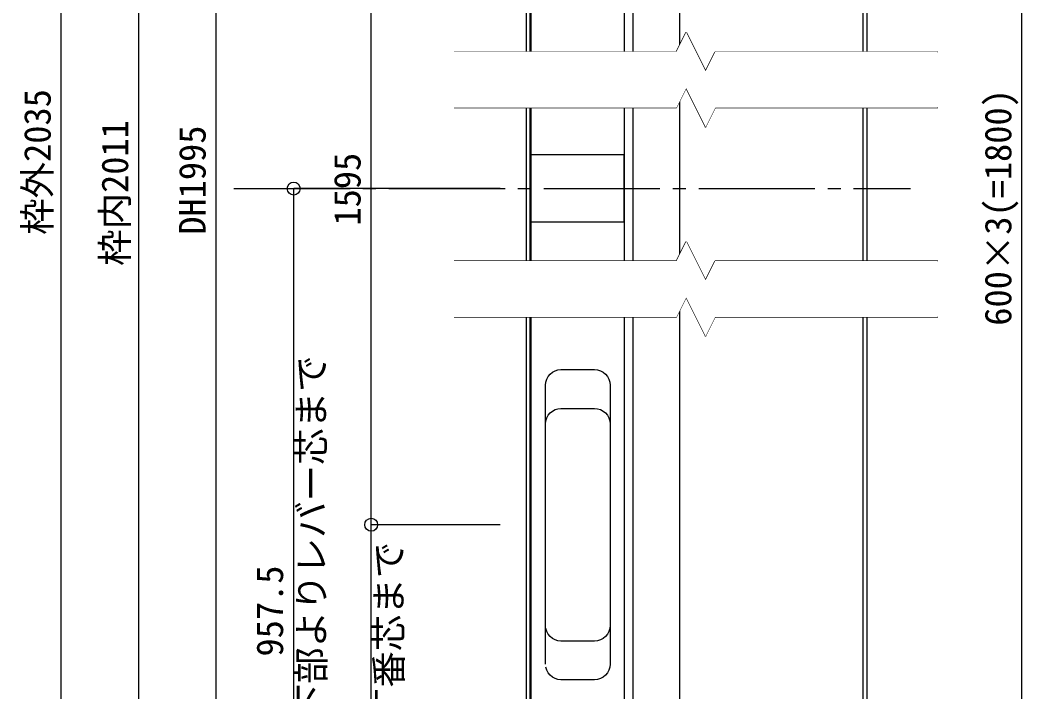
# Model space of a CAD drawing. Units: millimetres, scale not verified. Extents: x -1051 to 1051, y -744 to 744.
# Drawn here: x 349.8 to 737.7, y -21.8 to 238.1 of the extents above; entities that cross this region are included whole.
import ezdxf
from ezdxf.enums import TextEntityAlignment as Align

# ---------------------------------------------------------------- set-up
doc = ezdxf.new("R2010")
doc.units = ezdxf.units.MM
doc.header["$LTSCALE"] = 5
doc.linetypes.add('CHAIN2', pattern=[12, 9, -1, 1, -1])
for name, color, linetype in [('3-0', 5, 'Continuous'), ('4-0', 4, 'Continuous'), ('4-1', 7, 'Continuous'), ('5-0', 7, 'Continuous')]:
    doc.layers.add(name, color=color, linetype=linetype)
doc.styles.add('ＭＳ ゴシック', font='')
doc.styles.get('ＭＳ ゴシック').set_extended_font_data('MS Gothic')

msp = doc.modelspace()

# ---------------------------------------------------------------- linework, layer by layer
at = {"layer": '3-0', "color": 7}
for p, q in [((547.242, -156.635), (547.242, 509.365)), ((676.242, -156.646), (676.242, 509.365)), ((587.242, -166.635), (587.242, 498.365)), ((605.242, -166.635), (605.242, 498.365)), ((547.742, 160.106), (547.742, 186.12)), ((547.742, 186.12), (583.742, 186.12)), ((583.742, 160.106), (583.742, 186.12)), ((547.742, 160.106), (583.742, 160.106))]:
    msp.add_line(p, q, dxfattribs=at)
for points in [[(560.542, -166.635), (662.942, -166.635), (662.942, -156.646), (677.742, -156.646), (677.742, 533.365), (545.742, 533.365), (545.742, -156.635), (560.542, -156.635)], [(547.742, 506.365), (583.742, 506.365), (583.742, -153.635), (547.742, -153.635)]]:
    msp.add_lwpolyline(points, close=True, dxfattribs=at)
for points in [[(553.242, -11.135), (553.242, 96.865), (553.357, 98.036), (553.698, 99.161), (554.253, 100.198), (554.999, 101.108), (555.908, 101.854), (556.946, 102.408), (558.071, 102.75), (559.242, 102.865), (565.742, 102.865), (572.242, 102.865), (573.412, 102.75), (574.538, 102.408), (575.575, 101.854), (576.484, 101.108), (577.231, 100.198), (577.785, 99.161), (578.126, 98.036), (578.242, 96.865), (578.242, 42.865), (578.242, -11.135), (578.126, -12.306), (577.785, -13.431), (577.231, -14.468), (576.484, -15.378), (575.575, -16.124), (574.538, -16.678), (573.412, -17.02), (572.242, -17.135), (565.742, -17.135), (559.242, -17.135), (558.071, -17.02), (556.946, -16.678), (555.908, -16.124), (554.999, -15.378), (554.253, -14.468), (553.698, -13.431), (553.357, -12.306)], [(553.242, 3.865), (553.242, 81.865), (553.357, 83.036), (553.698, 84.161), (554.253, 85.198), (554.999, 86.108), (555.908, 86.854), (556.946, 87.408), (558.071, 87.75), (559.242, 87.865), (565.742, 87.865), (572.242, 87.865), (573.412, 87.75), (574.538, 87.408), (575.575, 86.854), (576.484, 86.108), (577.231, 85.198), (577.785, 84.161), (578.126, 83.036), (578.242, 81.865), (578.242, 42.865), (578.242, 3.865), (578.126, 2.694), (577.785, 1.569), (577.231, 0.532), (576.484, -0.378), (575.575, -1.124), (574.538, -1.678), (573.412, -2.02), (572.242, -2.135), (565.742, -2.135), (559.242, -2.135), (558.071, -2.02), (556.946, -1.678), (555.908, -1.124), (554.999, -0.378), (554.253, 0.532), (553.698, 1.569), (553.357, 2.694)]]:
    msp.add_lwpolyline(points, dxfattribs=at)
at = {"layer": '4-0'}
for p, q in [((365.742, -166.635), (365.742, 533.365)), ((395.742, -166.635), (395.742, 509.365)), ((425.742, -153.635), (425.742, 506.365)), ((737.742, -66.635), (737.742, 398.365)), ((485.742, 42.865), (485.742, 302.865)), ((535.742, 172.933), (455.742, 172.933)), ((455.742, -153.635), (455.742, 172.933)), ((535.742, 42.865), (485.742, 42.865)), ((535.742, 42.865), (485.742, 42.865)), ((485.742, -153.635), (485.742, 42.865))]:
    msp.add_line(p, q, dxfattribs=at)
for centre in [(455.742, 172.933), (485.742, 42.865), (485.742, 42.865)]:
    msp.add_circle(centre, 2.5, dxfattribs=at)
at = {"layer": '4-1', "color": 5, "linetype": 'CHAIN2'}
msp.add_line((432.565, 172.933), (694.639, 172.933), dxfattribs=at)
at = {"layer": '5-0', "color": 6}
for points in [[(517.821, 225.882), (603.986, 225.882), (607.736, 233.382), (615.236, 218.382), (618.986, 225.882), (705.15, 225.882)], [(517.821, 204.236), (603.986, 204.236), (607.736, 211.736), (615.236, 196.736), (618.986, 204.236), (705.15, 204.236)], [(517.821, 144.937), (603.986, 144.937), (607.736, 152.437), (615.236, 137.437), (618.986, 144.937), (705.15, 144.937)], [(517.821, 123.29), (603.986, 123.29), (607.736, 130.79), (615.236, 115.79), (618.986, 123.29), (705.15, 123.29)]]:
    msp.add_lwpolyline(points, dxfattribs=at)

# ---------------------------------------------------------------- texts
at = {"layer": '4-0', "style": 'ＭＳ ゴシック'}
for s, p in [('600×3(=1800)', (736.742, 119.863)), ('1595', (484.742, 158.613)), ('ドア本体下部よりレバー芯まで', (470.853, -89.27)), ('ドア本体下部より丁番芯まで', (500.853, -147.248)), ('957.5', (454.742, -8.131))]:
    msp.add_text(s, height=10.35, rotation=90, dxfattribs=at).set_placement(p, align=Align.BOTTOM_LEFT)

# ---------------------------------------------------------------- next in the draw order: wipeouts: each hides what was drawn before it
for points in [[(618.986, 204.236), (705.15, 204.236), (705.15, 225.882), (705.15, 225.882)], [(618.986, 123.29), (705.15, 123.29), (705.15, 144.937), (705.15, 144.937)]]:
    msp.add_wipeout(points)
at = {"color": 7}
for points in [[(364.742, 155.002), (350.631, 155.002), (350.631, 211.728), (364.742, 211.728)], [(394.742, 143.002), (380.631, 143.002), (380.631, 199.728), (394.742, 199.728)], [(424.742, 155.057), (410.631, 155.057), (410.631, 197.673), (424.742, 197.673)]]:
    msp.add_wipeout(points, dxfattribs=at)

# ---------------------------------------------------------------- next in the draw order: texts
at = {"layer": '4-0', "style": 'ＭＳ ゴシック'}
for s, p in [('枠外2035', (364.742, 155.002)), ('枠内2011', (394.742, 143.002)), ('DH1995', (424.742, 155.057))]:
    msp.add_text(s, height=10.35, rotation=90, dxfattribs=at).set_placement(p, align=Align.BOTTOM_LEFT)

# ---------------------------------------------------------------- next in the draw order: wipeouts: each hides what was drawn before it
for points in [[(618.986, 225.882), (618.986, 204.236), (705.15, 225.882), (705.15, 225.882)], [(618.986, 144.937), (618.986, 123.29), (705.15, 144.937), (705.15, 144.937)]]:
    msp.add_wipeout(points)

# ---------------------------------------------------------------- next in the draw order: wipeouts: each hides what was drawn before it
for points in [[(615.236, 196.736), (618.986, 204.236), (618.986, 225.882), (618.986, 225.882)], [(615.236, 115.79), (618.986, 123.29), (618.986, 144.937), (618.986, 144.937)]]:
    msp.add_wipeout(points)

# ---------------------------------------------------------------- next in the draw order: wipeouts: each hides what was drawn before it
for points in [[(615.236, 218.382), (615.236, 196.736), (618.986, 225.882), (618.986, 225.882)], [(615.236, 137.437), (615.236, 115.79), (618.986, 144.937), (618.986, 144.937)]]:
    msp.add_wipeout(points)

# ---------------------------------------------------------------- next in the draw order: wipeouts: each hides what was drawn before it
for points in [[(607.736, 211.736), (615.236, 196.736), (615.236, 218.382), (615.236, 218.382)], [(607.736, 130.79), (615.236, 115.79), (615.236, 137.437), (615.236, 137.437)]]:
    msp.add_wipeout(points)

# ---------------------------------------------------------------- next in the draw order: wipeouts: each hides what was drawn before it
for points in [[(607.736, 233.382), (607.736, 211.736), (615.236, 218.382), (615.236, 218.382)], [(607.736, 152.437), (607.736, 130.79), (615.236, 137.437), (615.236, 137.437)]]:
    msp.add_wipeout(points)

# ---------------------------------------------------------------- next in the draw order: wipeouts: each hides what was drawn before it
for points in [[(603.986, 204.236), (607.736, 211.736), (607.736, 233.382), (607.736, 233.382)], [(603.986, 123.29), (607.736, 130.79), (607.736, 152.437), (607.736, 152.437)]]:
    msp.add_wipeout(points)

# ---------------------------------------------------------------- next in the draw order: wipeouts: each hides what was drawn before it
for points in [[(603.986, 225.882), (603.986, 204.236), (607.736, 233.382), (607.736, 233.382)], [(603.986, 144.937), (603.986, 123.29), (607.736, 152.437), (607.736, 152.437)]]:
    msp.add_wipeout(points)

# ---------------------------------------------------------------- next in the draw order: wipeouts: each hides what was drawn before it
for points in [[(517.821, 204.236), (603.986, 204.236), (603.986, 225.882), (603.986, 225.882)], [(517.821, 123.29), (603.986, 123.29), (603.986, 144.937), (603.986, 144.937)]]:
    msp.add_wipeout(points)

# ---------------------------------------------------------------- next in the draw order: wipeouts: each hides what was drawn before it
for points in [[(517.821, 225.882), (517.821, 204.236), (603.986, 225.882), (603.986, 225.882)], [(517.821, 144.937), (517.821, 123.29), (603.986, 144.937), (603.986, 144.937)]]:
    msp.add_wipeout(points)

doc.saveas('drawing.dxf')
